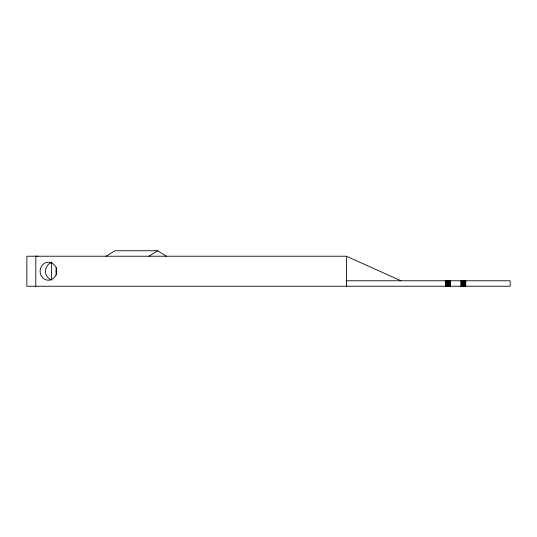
<?xml version="1.0" encoding="UTF-8"?>
<svg xmlns="http://www.w3.org/2000/svg" width="537" height="537" viewBox="0 0 537 537"><rect width="100%" height="100%" fill="white"/><g stroke="black" fill="none" stroke-linecap="round" stroke-linejoin="round"><path stroke-width="0.81" d="M106.104 256.223L114.858 250.766L157.69 250.766L166.329 256.223M148.944 256.223L157.69 250.766M400.998 280.777L346.419 256.223L26.85 256.223L26.85 286.234L510.15 286.234L510.15 280.777L346.419 280.777M35.724 256.223L37.724 256.223M465.774 280.777L465.774 286.234M465.076 280.777L465.076 286.234M464.398 280.777L464.398 286.234M463.76 280.777L463.76 286.234M463.169 280.777L463.169 286.234M462.632 280.777L462.632 286.234M462.156 280.777L462.156 286.234M461.76 280.777L461.76 286.234M461.444 280.777L461.444 286.234M461.216 280.777L461.216 286.234M461.028 280.777L461.028 286.234M450.113 280.777L450.113 286.234M449.932 280.777L449.932 286.234M449.697 280.777L449.697 286.234M449.382 280.777L449.382 286.234M448.986 280.777L448.986 286.234M448.516 280.777L448.516 286.234M447.979 280.777L447.979 286.234M447.388 280.777L447.388 286.234M446.744 280.777L446.744 286.234M446.072 280.777L446.072 286.234M445.368 280.777L445.368 286.234M346.419 256.223L346.419 286.234M51.626 261.949L51.626 279.958M35.791 256.223L35.791 286.234M51.639 279.925A9.008 8.317 -90 0 1 45.47 271.232A9.008 8.317 -90 0 1 51.639 262.533M56.694 275.038A9.008 8.317 -90 0 1 56.694 267.419M55.606 275.729A9.008 8.317 -90 0 0 48.397 262.224A9.008 8.317 -90 0 0 41.195 275.729A9.008 8.317 -90 0 0 55.606 275.729"/></g></svg>
